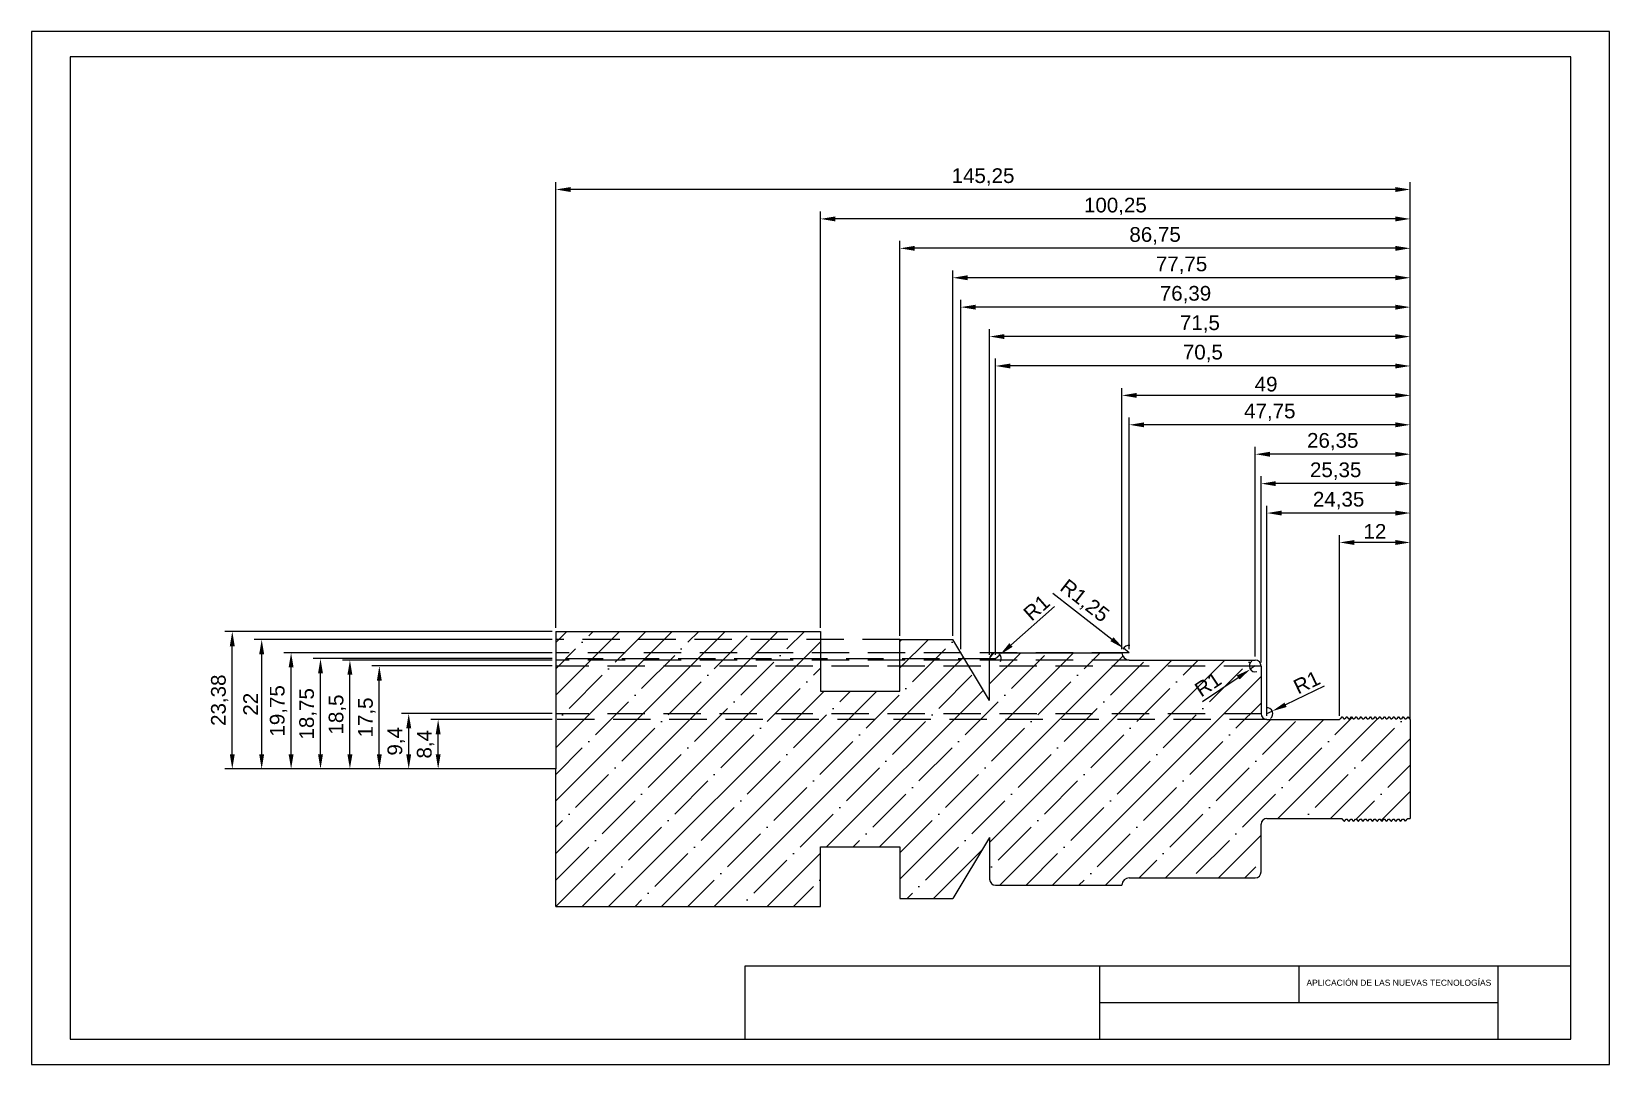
# Model space of a CAD drawing. Header units: millimetres. Extents: x -297 to 179, y -27 to 149.
# Drawn here: x -89.1 to 179.1, y -26.9 to 148.7 of the extents above; entities that cross this region are included whole.
import ezdxf

# ---------------------------------------------------------------- set-up
doc = ezdxf.new("R2010")
doc.units = ezdxf.units.MM
doc.linetypes.add('HIDDEN', pattern=[9.525, 6.35, -3.175])
doc.layers.add('Absolute', color=7, linetype='Continuous', plot=False)
doc.layers.add('Radius', color=7, linetype='Continuous', plot=False)
doc.styles.get("Standard").update_dxf_attribs({"font": 'arial.ttf'})
doc.dimstyles.new('ISO-25', dxfattribs={"dimtxt": 2.5, "dimasz": 2.5, "dimexe": 1.25, "dimexo": 0.625, "dimtad": 1, "dimtxsty": 'Standard', "dimcen": 2.5, "dimadec": 0, "dimazin": 0, "dimtfac": 1, "dimtmove": 0, "dimatfit": 3, "dimfxl": 1, "dimarcsym": 0})

# ---------------------------------------------------------------- blocks, each defined once
blk = doc.blocks.new('*D1')
at = {"layer": 'Defpoints', "color": 0, "transparency": 16777216}
for p in [(74.75, 42.13), (75.5, 42.79)]:
    blk.add_point(p, dxfattribs=at)
at = {"layer": 'Radius', "color": 0, "lineweight": -2, "transparency": 16777216}
for p, q in [((84.77, 50.97), (77.37, 44.44)), ((74.75, 42.13), (75.5, 42.79))]:
    blk.add_line(p, q, dxfattribs=at)
blk.add_arc((74.75, 42.13), 1, 329.8143, 54.1901, dxfattribs=at)
at = {"layer": 'Radius', "color": 0, "transparency": 16777216}
blk.add_solid([(77.1, 44.75), (77.65, 44.13), (75.5, 42.79)], dxfattribs=at)
at = {"layer": 'Radius', "color": 0, "transparency": 16777216, "insert": (81.73, 50.79), "char_height": 2.5, "attachment_point": 5, "rotation": 41.434}
blk.add_mtext('R1', dxfattribs=at)
blk = doc.blocks.new('*D2')
at = {"layer": 'Defpoints', "color": 0, "transparency": 16777216}
for p in [(96.51, 43.89), (97.5, 43.13)]:
    blk.add_point(p, dxfattribs=at)
at = {"layer": 'Radius', "color": 0, "lineweight": -2, "transparency": 16777216}
for p, q in [((84.5, 53.28), (94.54, 45.43)), ((97.5, 43.13), (96.51, 43.89))]:
    blk.add_line(p, q, dxfattribs=at)
blk.add_arc((97.5, 43.13), 1.25, 84.7209, 151.3521, dxfattribs=at)
at = {"layer": 'Radius', "color": 0, "transparency": 16777216}
blk.add_solid([(94.8, 45.76), (94.29, 45.1), (96.51, 43.89)], dxfattribs=at)
at = {"layer": 'Radius', "color": 0, "transparency": 16777216, "insert": (89.81, 51.83), "char_height": 2.5, "attachment_point": 5, "rotation": 322.0167}
blk.add_mtext('R1,25', dxfattribs=at)
blk = doc.blocks.new('*D7')
at = {"layer": 'Defpoints', "color": 0, "transparency": 16777216}
for p in [(-35, 41.88), (0, 41.88), (0, 23.38)]:
    blk.add_point(p, dxfattribs=at)
at = {"layer": 'Radius', "color": 0, "lineweight": -2, "transparency": 16777216}
for p, q in [((-0.63, 41.88), (-36.25, 41.88)), ((-35, 25.88), (-35, 39.38)), ((-0.63, 23.38), (-36.25, 23.38))]:
    blk.add_line(p, q, dxfattribs=at)
at = {"layer": 'Radius', "color": 0, "transparency": 16777216}
for points in [[(-35.42, 39.38), (-34.58, 39.38), (-35, 41.88)], [(-35.42, 25.88), (-34.58, 25.88), (-35, 23.38)]]:
    blk.add_solid(points, dxfattribs=at)
at = {"layer": 'Radius', "color": 0, "transparency": 16777216, "insert": (-37.13, 32.63), "char_height": 2.5, "attachment_point": 5, "rotation": 90}
blk.add_mtext('18,5', dxfattribs=at)
blk = doc.blocks.new('*D8')
at = {"layer": 'Defpoints', "color": 0, "transparency": 16777216}
for p in [(-40, 42.13), (0, 42.13), (0, 23.38)]:
    blk.add_point(p, dxfattribs=at)
at = {"layer": 'Radius', "color": 0, "lineweight": -2, "transparency": 16777216}
for p, q in [((-0.63, 42.13), (-41.25, 42.13)), ((-40, 25.88), (-40, 39.63)), ((-0.63, 23.38), (-41.25, 23.38))]:
    blk.add_line(p, q, dxfattribs=at)
at = {"layer": 'Radius', "color": 0, "transparency": 16777216}
for points in [[(-40.42, 39.63), (-39.58, 39.63), (-40, 42.13)], [(-40.42, 25.88), (-39.58, 25.88), (-40, 23.38)]]:
    blk.add_solid(points, dxfattribs=at)
at = {"layer": 'Radius', "color": 0, "transparency": 16777216, "insert": (-42.13, 32.75), "char_height": 2.5, "attachment_point": 5, "rotation": 90}
blk.add_mtext('18,75', dxfattribs=at)
blk = doc.blocks.new('*D9')
at = {"layer": 'Defpoints', "color": 0, "transparency": 16777216}
for p in [(-45, 43.13), (0, 43.13), (0, 23.38)]:
    blk.add_point(p, dxfattribs=at)
at = {"layer": 'Radius', "color": 0, "lineweight": -2, "transparency": 16777216}
for p, q in [((-0.63, 43.13), (-46.25, 43.13)), ((-45, 25.88), (-45, 40.63)), ((-0.63, 23.38), (-46.25, 23.38))]:
    blk.add_line(p, q, dxfattribs=at)
at = {"layer": 'Radius', "color": 0, "transparency": 16777216}
for points in [[(-45.42, 40.63), (-44.58, 40.63), (-45, 43.13)], [(-45.42, 25.88), (-44.58, 25.88), (-45, 23.38)]]:
    blk.add_solid(points, dxfattribs=at)
at = {"layer": 'Radius', "color": 0, "transparency": 16777216, "insert": (-47.13, 33.25), "char_height": 2.5, "attachment_point": 5, "rotation": 90}
blk.add_mtext('19,75', dxfattribs=at)
blk = doc.blocks.new('*D10')
at = {"layer": 'Defpoints', "color": 0, "transparency": 16777216}
for p in [(-50, 45.38), (0, 45.38), (0, 23.38)]:
    blk.add_point(p, dxfattribs=at)
at = {"layer": 'Radius', "color": 0, "lineweight": -2, "transparency": 16777216}
for p, q in [((-0.63, 45.38), (-51.25, 45.38)), ((-50, 25.88), (-50, 42.88)), ((-0.63, 23.38), (-51.25, 23.38))]:
    blk.add_line(p, q, dxfattribs=at)
at = {"layer": 'Radius', "color": 0, "transparency": 16777216}
for points in [[(-50.42, 42.88), (-49.58, 42.88), (-50, 45.38)], [(-50.42, 25.88), (-49.58, 25.88), (-50, 23.38)]]:
    blk.add_solid(points, dxfattribs=at)
at = {"layer": 'Radius', "color": 0, "transparency": 16777216, "insert": (-51.88, 34.38), "char_height": 2.5, "attachment_point": 5, "rotation": 90}
blk.add_mtext('22', dxfattribs=at)
blk = doc.blocks.new('*D11')
at = {"layer": 'Defpoints', "color": 0, "transparency": 16777216}
for p in [(-55, 46.75), (0, 46.75), (0, 23.38)]:
    blk.add_point(p, dxfattribs=at)
at = {"layer": 'Radius', "color": 0, "lineweight": -2, "transparency": 16777216}
for p, q in [((-0.63, 46.75), (-56.25, 46.75)), ((-55, 25.88), (-55, 44.25)), ((-0.63, 23.38), (-56.25, 23.38))]:
    blk.add_line(p, q, dxfattribs=at)
at = {"layer": 'Radius', "color": 0, "transparency": 16777216}
for points in [[(-55.42, 44.25), (-54.58, 44.25), (-55, 46.75)], [(-55.42, 25.88), (-54.58, 25.88), (-55, 23.38)]]:
    blk.add_solid(points, dxfattribs=at)
at = {"layer": 'Radius', "color": 0, "transparency": 16777216, "insert": (-57.13, 35.06), "char_height": 2.5, "attachment_point": 5, "rotation": 90}
blk.add_mtext('23,38', dxfattribs=at)
blk = doc.blocks.new('*D42')
at = {"layer": 'Absolute', "color": 0, "lineweight": -2, "transparency": 16777216}
for p, q in [((97.5, 43.75), (97.5, 83.13)), ((142.75, 81.88), (100, 81.88)), ((145.25, 32.4), (145.25, 83.13))]:
    blk.add_line(p, q, dxfattribs=at)
at = {"layer": 'Absolute', "color": 0, "transparency": 16777216}
for points in [[(100, 82.29), (100, 81.46), (97.5, 81.88)], [(142.75, 82.29), (142.75, 81.46), (145.25, 81.88)]]:
    blk.add_solid(points, dxfattribs=at)
at = {"layer": 'Defpoints', "color": 0, "transparency": 16777216}
for p in [(97.5, 81.88), (97.5, 43.13), (145.25, 31.78)]:
    blk.add_point(p, dxfattribs=at)
at = {"layer": 'Absolute', "color": 0, "transparency": 16777216, "insert": (121.38, 84), "char_height": 2.5, "attachment_point": 5}
blk.add_mtext('47,75', dxfattribs=at)
blk = doc.blocks.new('*D43')
at = {"layer": 'Absolute', "color": 0, "lineweight": -2, "transparency": 16777216}
for p, q in [((96.25, 43.75), (96.25, 88.13)), ((142.75, 86.88), (98.75, 86.88)), ((145.25, 32.4), (145.25, 88.13))]:
    blk.add_line(p, q, dxfattribs=at)
at = {"layer": 'Absolute', "color": 0, "transparency": 16777216}
for points in [[(98.75, 87.29), (98.75, 86.46), (96.25, 86.88)], [(142.75, 87.29), (142.75, 86.46), (145.25, 86.88)]]:
    blk.add_solid(points, dxfattribs=at)
at = {"layer": 'Defpoints', "color": 0, "transparency": 16777216}
for p in [(96.25, 86.88), (96.25, 43.13), (145.25, 31.78)]:
    blk.add_point(p, dxfattribs=at)
at = {"layer": 'Absolute', "color": 0, "transparency": 16777216, "insert": (120.75, 88.78), "char_height": 2.5, "attachment_point": 5}
blk.add_mtext('49', dxfattribs=at)
blk = doc.blocks.new('*D44')
at = {"layer": 'Absolute', "color": 0, "lineweight": -2, "transparency": 16777216}
for p, q in [((74.75, 42.75), (74.75, 93.13)), ((142.75, 91.88), (77.25, 91.88)), ((145.25, 32.4), (145.25, 93.13))]:
    blk.add_line(p, q, dxfattribs=at)
at = {"layer": 'Absolute', "color": 0, "transparency": 16777216}
for points in [[(77.25, 92.29), (77.25, 91.46), (74.75, 91.88)], [(142.75, 92.29), (142.75, 91.46), (145.25, 91.88)]]:
    blk.add_solid(points, dxfattribs=at)
at = {"layer": 'Defpoints', "color": 0, "transparency": 16777216}
for p in [(74.75, 91.88), (74.75, 42.13), (145.25, 31.78)]:
    blk.add_point(p, dxfattribs=at)
at = {"layer": 'Absolute', "color": 0, "transparency": 16777216, "insert": (110, 94), "char_height": 2.5, "attachment_point": 5}
blk.add_mtext('70,5', dxfattribs=at)
blk = doc.blocks.new('*D45')
at = {"layer": 'Absolute', "color": 0, "lineweight": -2, "transparency": 16777216}
for p, q in [((73.75, 42.75), (73.75, 98.13)), ((142.75, 96.88), (76.25, 96.88)), ((145.25, 32.4), (145.25, 98.13))]:
    blk.add_line(p, q, dxfattribs=at)
at = {"layer": 'Absolute', "color": 0, "transparency": 16777216}
for points in [[(76.25, 97.29), (76.25, 96.46), (73.75, 96.88)], [(142.75, 97.29), (142.75, 96.46), (145.25, 96.88)]]:
    blk.add_solid(points, dxfattribs=at)
at = {"layer": 'Defpoints', "color": 0, "transparency": 16777216}
for p in [(73.75, 96.88), (73.75, 42.13), (145.25, 31.78)]:
    blk.add_point(p, dxfattribs=at)
at = {"layer": 'Absolute', "color": 0, "transparency": 16777216, "insert": (109.5, 99), "char_height": 2.5, "attachment_point": 5}
blk.add_mtext('71,5', dxfattribs=at)
blk = doc.blocks.new('*D46')
at = {"layer": 'Absolute', "color": 0, "lineweight": -2, "transparency": 16777216}
for p, q in [((67.5, 46), (67.5, 108.13)), ((145.25, 32.4), (145.25, 108.13)), ((142.75, 106.88), (70, 106.88))]:
    blk.add_line(p, q, dxfattribs=at)
at = {"layer": 'Absolute', "color": 0, "transparency": 16777216}
for points in [[(70, 107.29), (70, 106.46), (67.5, 106.88)], [(142.75, 107.29), (142.75, 106.46), (145.25, 106.88)]]:
    blk.add_solid(points, dxfattribs=at)
at = {"layer": 'Defpoints', "color": 0, "transparency": 16777216}
for p in [(67.5, 106.88), (67.5, 45.38), (145.25, 31.78)]:
    blk.add_point(p, dxfattribs=at)
at = {"layer": 'Absolute', "color": 0, "transparency": 16777216, "insert": (106.38, 109), "char_height": 2.5, "attachment_point": 5}
blk.add_mtext('77,75', dxfattribs=at)
blk = doc.blocks.new('*D47')
at = {"layer": 'Absolute', "color": 0, "lineweight": -2, "transparency": 16777216}
for p, q in [((58.5, 46), (58.5, 113.13)), ((145.25, 32.4), (145.25, 113.13)), ((142.75, 111.88), (61, 111.88))]:
    blk.add_line(p, q, dxfattribs=at)
at = {"layer": 'Absolute', "color": 0, "transparency": 16777216}
for points in [[(61, 112.29), (61, 111.46), (58.5, 111.88)], [(142.75, 112.29), (142.75, 111.46), (145.25, 111.88)]]:
    blk.add_solid(points, dxfattribs=at)
at = {"layer": 'Defpoints', "color": 0, "transparency": 16777216}
for p in [(58.5, 111.88), (58.5, 45.38), (145.25, 31.78)]:
    blk.add_point(p, dxfattribs=at)
at = {"layer": 'Absolute', "color": 0, "transparency": 16777216, "insert": (101.88, 114), "char_height": 2.5, "attachment_point": 5}
blk.add_mtext('86,75', dxfattribs=at)
blk = doc.blocks.new('*D48')
at = {"layer": 'Absolute', "color": 0, "lineweight": -2, "transparency": 16777216}
for p, q in [((45, 47.38), (45, 118.13)), ((145.25, 32.4), (145.25, 118.13)), ((142.75, 116.88), (47.5, 116.88))]:
    blk.add_line(p, q, dxfattribs=at)
at = {"layer": 'Absolute', "color": 0, "transparency": 16777216}
for points in [[(47.5, 117.29), (47.5, 116.46), (45, 116.88)], [(142.75, 117.29), (142.75, 116.46), (145.25, 116.88)]]:
    blk.add_solid(points, dxfattribs=at)
at = {"layer": 'Defpoints', "color": 0, "transparency": 16777216}
for p in [(45, 116.88), (45, 46.75), (145.25, 31.78)]:
    blk.add_point(p, dxfattribs=at)
at = {"layer": 'Absolute', "color": 0, "transparency": 16777216, "insert": (95.13, 119), "char_height": 2.5, "attachment_point": 5}
blk.add_mtext('100,25', dxfattribs=at)
blk = doc.blocks.new('*D49')
at = {"layer": 'Absolute', "color": 0, "lineweight": -2, "transparency": 16777216}
for p, q in [((0, 47.38), (0, 123.13)), ((142.75, 121.88), (2.5, 121.88)), ((145.25, 32.4), (145.25, 123.13))]:
    blk.add_line(p, q, dxfattribs=at)
at = {"layer": 'Absolute', "color": 0, "transparency": 16777216}
for points in [[(2.5, 122.29), (2.5, 121.46), (0, 121.88)], [(142.75, 122.29), (142.75, 121.46), (145.25, 121.88)]]:
    blk.add_solid(points, dxfattribs=at)
at = {"layer": 'Defpoints', "color": 0, "transparency": 16777216}
for p in [(0, 121.88), (0, 46.75), (145.25, 31.78)]:
    blk.add_point(p, dxfattribs=at)
at = {"layer": 'Absolute', "color": 0, "transparency": 16777216, "insert": (72.63, 124), "char_height": 2.5, "attachment_point": 5}
blk.add_mtext('145,25', dxfattribs=at)
blk = doc.blocks.new('*D50')
at = {"layer": 'Absolute', "color": 0, "lineweight": -2, "transparency": 16777216}
for p, q in [((68.86, 43.75), (68.86, 103.13)), ((145.25, 32.4), (145.25, 103.13)), ((142.75, 101.88), (71.36, 101.88))]:
    blk.add_line(p, q, dxfattribs=at)
at = {"layer": 'Absolute', "color": 0, "transparency": 16777216}
for points in [[(71.36, 102.29), (71.36, 101.46), (68.86, 101.88)], [(142.75, 102.29), (142.75, 101.46), (145.25, 101.88)]]:
    blk.add_solid(points, dxfattribs=at)
at = {"layer": 'Defpoints', "color": 0, "transparency": 16777216}
for p in [(68.86, 101.88), (68.86, 43.13), (145.25, 31.78)]:
    blk.add_point(p, dxfattribs=at)
at = {"layer": 'Absolute', "color": 0, "transparency": 16777216, "insert": (107.05, 104), "char_height": 2.5, "attachment_point": 5}
blk.add_mtext('76,39', dxfattribs=at)
blk = doc.blocks.new('*D51')
at = {"layer": 'Absolute', "color": 0, "lineweight": -2, "transparency": 16777216}
for p, q in [((133.25, 32.4), (133.25, 63.13)), ((142.75, 61.88), (135.75, 61.88)), ((145.25, 32.4), (145.25, 63.13))]:
    blk.add_line(p, q, dxfattribs=at)
at = {"layer": 'Absolute', "color": 0, "transparency": 16777216}
for points in [[(135.75, 62.29), (135.75, 61.46), (133.25, 61.88)], [(142.75, 62.29), (142.75, 61.46), (145.25, 61.88)]]:
    blk.add_solid(points, dxfattribs=at)
at = {"layer": 'Defpoints', "color": 0, "transparency": 16777216}
for p in [(133.25, 61.88), (133.25, 31.78), (145.25, 31.78)]:
    blk.add_point(p, dxfattribs=at)
at = {"layer": 'Absolute', "color": 0, "transparency": 16777216, "insert": (139.25, 63.76), "char_height": 2.5, "attachment_point": 5}
blk.add_mtext('12', dxfattribs=at)
blk = doc.blocks.new('*D52')
at = {"layer": 'Absolute', "color": 0, "lineweight": -2, "transparency": 16777216}
for p, q in [((120.9, 32.4), (120.9, 68.13)), ((145.25, 32.4), (145.25, 68.13)), ((142.75, 66.88), (123.4, 66.88))]:
    blk.add_line(p, q, dxfattribs=at)
at = {"layer": 'Absolute', "color": 0, "transparency": 16777216}
for points in [[(123.4, 67.29), (123.4, 66.46), (120.9, 66.88)], [(142.75, 67.29), (142.75, 66.46), (145.25, 66.88)]]:
    blk.add_solid(points, dxfattribs=at)
at = {"layer": 'Defpoints', "color": 0, "transparency": 16777216}
for p in [(120.9, 66.88), (120.9, 31.78), (145.25, 31.78)]:
    blk.add_point(p, dxfattribs=at)
at = {"layer": 'Absolute', "color": 0, "transparency": 16777216, "insert": (133.08, 69), "char_height": 2.5, "attachment_point": 5}
blk.add_mtext('24,35', dxfattribs=at)
blk = doc.blocks.new('*D53')
at = {"layer": 'Absolute', "color": 0, "lineweight": -2, "transparency": 16777216}
for p, q in [((119.9, 41.5), (119.9, 73.13)), ((145.25, 32.4), (145.25, 73.13)), ((142.75, 71.88), (122.4, 71.88))]:
    blk.add_line(p, q, dxfattribs=at)
at = {"layer": 'Absolute', "color": 0, "transparency": 16777216}
for points in [[(122.4, 72.29), (122.4, 71.46), (119.9, 71.88)], [(142.75, 72.29), (142.75, 71.46), (145.25, 71.88)]]:
    blk.add_solid(points, dxfattribs=at)
at = {"layer": 'Defpoints', "color": 0, "transparency": 16777216}
for p in [(119.9, 71.88), (119.9, 40.88), (145.25, 31.78)]:
    blk.add_point(p, dxfattribs=at)
at = {"layer": 'Absolute', "color": 0, "transparency": 16777216, "insert": (132.58, 74), "char_height": 2.5, "attachment_point": 5}
blk.add_mtext('25,35', dxfattribs=at)
blk = doc.blocks.new('*D54')
at = {"layer": 'Absolute', "color": 0, "lineweight": -2, "transparency": 16777216}
for p, q in [((118.9, 42.5), (118.9, 78.13)), ((145.25, 32.4), (145.25, 78.13)), ((142.75, 76.88), (121.4, 76.88))]:
    blk.add_line(p, q, dxfattribs=at)
at = {"layer": 'Absolute', "color": 0, "transparency": 16777216}
for points in [[(121.4, 77.29), (121.4, 76.46), (118.9, 76.88)], [(142.75, 77.29), (142.75, 76.46), (145.25, 76.88)]]:
    blk.add_solid(points, dxfattribs=at)
at = {"layer": 'Defpoints', "color": 0, "transparency": 16777216}
for p in [(118.9, 76.88), (118.9, 41.88), (145.25, 31.78)]:
    blk.add_point(p, dxfattribs=at)
at = {"layer": 'Absolute', "color": 0, "transparency": 16777216, "insert": (132.08, 79), "char_height": 2.5, "attachment_point": 5}
blk.add_mtext('26,35', dxfattribs=at)
blk = doc.blocks.new('*D55')
at = {"layer": 'Defpoints', "color": 0, "transparency": 16777216}
for p in [(118.07, 40.32), (118.9, 40.88)]:
    blk.add_point(p, dxfattribs=at)
at = {"layer": 'Radius', "color": 0, "lineweight": -2, "transparency": 16777216}
for p, q in [((118.9, 40.88), (118.07, 40.32)), ((109.93, 34.87), (115.99, 38.93))]:
    blk.add_line(p, q, dxfattribs=at)
blk.add_arc((118.9, 40.88), 1, 125.8099, 285.4099, dxfattribs=at)
at = {"layer": 'Radius', "color": 0, "transparency": 16777216}
blk.add_solid([(115.76, 39.27), (116.22, 38.58), (118.07, 40.32)], dxfattribs=at)
at = {"layer": 'Radius', "color": 0, "transparency": 16777216, "insert": (110.87, 37.77), "char_height": 2.5, "attachment_point": 5, "rotation": 33.7901}
blk.add_mtext('R1', dxfattribs=at)
blk = doc.blocks.new('*D56')
at = {"layer": 'Defpoints', "color": 0, "transparency": 16777216}
for p in [(120.9, 32.78), (121.8, 33.21)]:
    blk.add_point(p, dxfattribs=at)
at = {"layer": 'Radius', "color": 0, "lineweight": -2, "transparency": 16777216}
for p, q in [((130.64, 37.45), (124.06, 34.29)), ((120.9, 32.78), (121.8, 33.21))]:
    blk.add_line(p, q, dxfattribs=at)
blk.add_arc((120.9, 32.78), 1, 305.8099, 97.2532, dxfattribs=at)
at = {"layer": 'Radius', "color": 0, "transparency": 16777216}
blk.add_solid([(123.88, 34.66), (124.24, 33.91), (121.8, 33.21)], dxfattribs=at)
at = {"layer": 'Radius', "color": 0, "transparency": 16777216, "insert": (127.66, 38.1), "char_height": 2.5, "attachment_point": 5, "rotation": 25.6335}
blk.add_mtext('R1', dxfattribs=at)
blk = doc.blocks.new('*D57')
at = {"layer": 'Defpoints', "color": 0, "transparency": 16777216}
for p in [(-20, 31.78), (0, 31.78), (0, 23.38)]:
    blk.add_point(p, dxfattribs=at)
at = {"layer": 'Radius', "color": 0, "lineweight": -2, "transparency": 16777216}
for p, q in [((-0.63, 31.78), (-21.25, 31.78)), ((-20, 25.88), (-20, 29.28)), ((-0.63, 23.38), (-21.25, 23.38))]:
    blk.add_line(p, q, dxfattribs=at)
at = {"layer": 'Radius', "color": 0, "transparency": 16777216}
for points in [[(-20.42, 29.28), (-19.58, 29.28), (-20, 31.78)], [(-20.42, 25.88), (-19.58, 25.88), (-20, 23.38)]]:
    blk.add_solid(points, dxfattribs=at)
at = {"layer": 'Radius', "color": 0, "transparency": 16777216, "insert": (-22.13, 27.58), "char_height": 2.5, "attachment_point": 5, "rotation": 90}
blk.add_mtext('8,4', dxfattribs=at)
blk = doc.blocks.new('*D58')
at = {"layer": 'Defpoints', "color": 0, "transparency": 16777216}
for p in [(-25, 32.78), (0, 32.78), (0, 23.38)]:
    blk.add_point(p, dxfattribs=at)
at = {"layer": 'Radius', "color": 0, "lineweight": -2, "transparency": 16777216}
for p, q in [((-0.63, 32.78), (-26.25, 32.78)), ((-25, 25.88), (-25, 30.28)), ((-0.63, 23.38), (-26.25, 23.38))]:
    blk.add_line(p, q, dxfattribs=at)
at = {"layer": 'Radius', "color": 0, "transparency": 16777216}
for points in [[(-25.42, 30.28), (-24.58, 30.28), (-25, 32.78)], [(-25.42, 25.88), (-24.58, 25.88), (-25, 23.38)]]:
    blk.add_solid(points, dxfattribs=at)
at = {"layer": 'Radius', "color": 0, "transparency": 16777216, "insert": (-27.13, 28.08), "char_height": 2.5, "attachment_point": 5, "rotation": 90}
blk.add_mtext('9,4', dxfattribs=at)
blk = doc.blocks.new('*D59')
at = {"layer": 'Defpoints', "color": 0, "transparency": 16777216}
for p in [(-30, 40.88), (0, 40.88), (0, 23.38)]:
    blk.add_point(p, dxfattribs=at)
at = {"layer": 'Radius', "color": 0, "lineweight": -2, "transparency": 16777216}
for p, q in [((-0.63, 40.88), (-31.25, 40.88)), ((-30, 25.88), (-30, 38.38)), ((-0.63, 23.38), (-31.25, 23.38))]:
    blk.add_line(p, q, dxfattribs=at)
at = {"layer": 'Radius', "color": 0, "transparency": 16777216}
for points in [[(-30.42, 38.38), (-29.58, 38.38), (-30, 40.88)], [(-30.42, 25.88), (-29.58, 25.88), (-30, 23.38)]]:
    blk.add_solid(points, dxfattribs=at)
at = {"layer": 'Radius', "color": 0, "transparency": 16777216, "insert": (-32.13, 32.13), "char_height": 2.5, "attachment_point": 5, "rotation": 90}
blk.add_mtext('17,5', dxfattribs=at)

msp = doc.modelspace()

# ---------------------------------------------------------------- hatches: boundary and pattern name
at = {"true_color": 0x939598}
h = msp.add_hatch(dxfattribs=at)
h.set_pattern_fill('ANSI35', color=252)
h.paths.add_polyline_path([(145.25, 31.775), (145.15, 31.9), (144.875, 32.244), (144.825, 32.244), (144.55, 31.9), (144.35, 31.9), (144.075, 32.244), (144.025, 32.244), (143.75, 31.9), (143.55, 31.9), (143.275, 32.244), (143.225, 32.244), (142.95, 31.9), (142.75, 31.9), (142.475, 32.244), (142.425, 32.244), (142.15, 31.9), (141.95, 31.9), (141.675, 32.244), (141.625, 32.244), (141.35, 31.9), (141.15, 31.9), (140.875, 32.244), (140.825, 32.244), (140.55, 31.9), (140.35, 31.9), (140.075, 32.244), (140.025, 32.244), (139.75, 31.9), (139.55, 31.9), (139.275, 32.244), (139.225, 32.244), (138.95, 31.9), (138.75, 31.9), (138.475, 32.244), (138.425, 32.244), (138.15, 31.9), (137.95, 31.9), (137.675, 32.244), (137.625, 32.244), (137.35, 31.9), (137.15, 31.9), (136.875, 32.244), (136.825, 32.244), (136.55, 31.9), (136.35, 31.9), (136.075, 32.244), (136.025, 32.244), (135.75, 31.9), (135.55, 31.9), (135.275, 32.244), (135.225, 32.244), (134.95, 31.9), (134.75, 31.9), (134.475, 32.244), (134.425, 32.244), (134.15, 31.9), (133.95, 31.9), (133.675, 32.244), (133.625, 32.244), (133.35, 31.9), (133.25, 31.775), (120.9, 31.775, -0.4142136), (119.9, 32.775), (119.9, 40.875, 0.4142136), (118.9, 41.875), (97.5, 41.875, -0.4142136), (96.25, 43.125), (74.75, 43.125, 0.4142136), (73.75, 42.125), (73.75, 35), (67.5, 45.375), (58.5, 45.375), (58.5, 36.625), (45, 36.625), (45, 46.75), (0, 46.75), (0, 23.375), (0, 0), (45, 0), (45, 10.125), (58.5, 10.125), (58.5, 1.375), (67.5, 1.375), (73.75, 11.75), (73.75, 4.625, 0.4142136), (74.75, 3.625), (96.25, 3.625, -0.4142136), (97.5, 4.875), (118.9, 4.875, 0.4142136), (119.9, 5.875), (119.9, 13.975, -0.4142136), (120.9, 14.975), (133.25, 14.975), (133.65, 14.975), (133.75, 14.85), (134.025, 14.506), (134.075, 14.506), (134.35, 14.85), (134.55, 14.85), (134.825, 14.506), (134.875, 14.506), (135.15, 14.85), (135.35, 14.85), (135.625, 14.506), (135.675, 14.506), (135.95, 14.85), (136.15, 14.85), (136.425, 14.506), (136.475, 14.506), (136.75, 14.85), (136.95, 14.85), (137.225, 14.506), (137.275, 14.506), (137.55, 14.85), (137.75, 14.85), (138.025, 14.506), (138.075, 14.506), (138.35, 14.85), (138.55, 14.85), (138.825, 14.506), (138.875, 14.506), (139.15, 14.85), (139.35, 14.85), (139.625, 14.506), (139.675, 14.506), (139.95, 14.85), (140.15, 14.85), (140.425, 14.506), (140.475, 14.506), (140.75, 14.85), (140.95, 14.85), (141.225, 14.506), (141.275, 14.506), (141.55, 14.85), (141.75, 14.85), (142.025, 14.506), (142.075, 14.506), (142.35, 14.85), (142.55, 14.85), (142.825, 14.506), (142.875, 14.506), (143.15, 14.85), (143.35, 14.85), (143.625, 14.506), (143.675, 14.506), (143.95, 14.85), (144.15, 14.85), (144.425, 14.506), (144.475, 14.506), (144.75, 14.85), (144.85, 14.975), (145.25, 14.975)])

# ---------------------------------------------------------------- linework, layer by layer
at = {"color": 9, "true_color": 0xc7c8ca}
for p, q in [((0, 46.75), (45, 46.75)), ((0, 46.75), (0, 23.375)), ((45, 46.75), (45, 36.625)), ((58.5, 36.625), (58.5, 45.375)), ((58.5, 45.375), (67.5, 45.375)), ((73.75, 35), (67.5, 45.375)), ((74.75, 43.125), (96.25, 43.125)), ((73.75, 35), (73.75, 42.125)), ((97.5, 41.875), (118.9, 41.875)), ((119.9, 40.875), (119.9, 32.775)), ((45, 36.625), (58.5, 36.625)), ((133.625, 32.244), (133.35, 31.9)), ((133.625, 32.244), (133.675, 32.244)), ((133.675, 32.244), (133.95, 31.9)), ((134.425, 32.244), (134.15, 31.9)), ((134.425, 32.244), (134.475, 32.244)), ((134.475, 32.244), (134.75, 31.9)), ((135.225, 32.244), (134.95, 31.9)), ((135.225, 32.244), (135.275, 32.244)), ((135.275, 32.244), (135.55, 31.9)), ((136.025, 32.244), (135.75, 31.9)), ((136.025, 32.244), (136.075, 32.244)), ((136.075, 32.244), (136.35, 31.9)), ((136.825, 32.244), (136.55, 31.9)), ((136.825, 32.244), (136.875, 32.244)), ((136.875, 32.244), (137.15, 31.9)), ((137.625, 32.244), (137.35, 31.9)), ((137.625, 32.244), (137.675, 32.244)), ((137.675, 32.244), (137.95, 31.9)), ((138.425, 32.244), (138.15, 31.9)), ((138.425, 32.244), (138.475, 32.244)), ((138.475, 32.244), (138.75, 31.9)), ((139.225, 32.244), (138.95, 31.9)), ((139.225, 32.244), (139.275, 32.244)), ((139.275, 32.244), (139.55, 31.9)), ((140.025, 32.244), (139.75, 31.9)), ((140.025, 32.244), (140.075, 32.244)), ((140.075, 32.244), (140.35, 31.9)), ((140.825, 32.244), (140.55, 31.9)), ((140.825, 32.244), (140.875, 32.244)), ((140.875, 32.244), (141.15, 31.9)), ((141.625, 32.244), (141.35, 31.9)), ((141.625, 32.244), (141.675, 32.244)), ((141.675, 32.244), (141.95, 31.9)), ((142.425, 32.244), (142.15, 31.9)), ((142.425, 32.244), (142.475, 32.244)), ((142.475, 32.244), (142.75, 31.9)), ((143.225, 32.244), (142.95, 31.9)), ((143.225, 32.244), (143.275, 32.244)), ((143.275, 32.244), (143.55, 31.9)), ((144.025, 32.244), (143.75, 31.9)), ((144.025, 32.244), (144.075, 32.244)), ((144.075, 32.244), (144.35, 31.9)), ((144.825, 32.244), (144.55, 31.9)), ((144.825, 32.244), (144.875, 32.244)), ((144.875, 32.244), (145.15, 31.9)), ((120.9, 31.775), (133.25, 31.775)), ((133.35, 31.9), (133.25, 31.775)), ((133.95, 31.9), (134.15, 31.9)), ((134.75, 31.9), (134.95, 31.9)), ((135.55, 31.9), (135.75, 31.9)), ((136.35, 31.9), (136.55, 31.9)), ((137.15, 31.9), (137.35, 31.9)), ((137.95, 31.9), (138.15, 31.9)), ((138.75, 31.9), (138.95, 31.9)), ((139.55, 31.9), (139.75, 31.9)), ((140.35, 31.9), (140.55, 31.9)), ((141.15, 31.9), (141.35, 31.9)), ((141.95, 31.9), (142.15, 31.9)), ((142.75, 31.9), (142.95, 31.9)), ((143.55, 31.9), (143.75, 31.9)), ((144.35, 31.9), (144.55, 31.9)), ((145.25, 31.775), (145.15, 31.9)), ((145.25, 31.775), (145.25, 14.975)), ((0, 0), (0, 23.375)), ((119.9, 5.875), (119.9, 13.975)), ((120.9, 14.975), (133.25, 14.975)), ((133.25, 14.975), (133.65, 14.975)), ((133.75, 14.85), (133.65, 14.975)), ((134.025, 14.506), (133.75, 14.85)), ((134.025, 14.506), (134.075, 14.506)), ((134.075, 14.506), (134.35, 14.85)), ((134.35, 14.85), (134.55, 14.85)), ((134.825, 14.506), (134.55, 14.85)), ((134.825, 14.506), (134.875, 14.506)), ((134.875, 14.506), (135.15, 14.85)), ((135.15, 14.85), (135.35, 14.85)), ((135.625, 14.506), (135.35, 14.85)), ((135.625, 14.506), (135.675, 14.506)), ((135.675, 14.506), (135.95, 14.85)), ((135.95, 14.85), (136.15, 14.85)), ((136.425, 14.506), (136.15, 14.85)), ((136.425, 14.506), (136.475, 14.506)), ((136.475, 14.506), (136.75, 14.85)), ((136.75, 14.85), (136.95, 14.85)), ((137.225, 14.506), (136.95, 14.85)), ((137.225, 14.506), (137.275, 14.506)), ((137.275, 14.506), (137.55, 14.85)), ((137.55, 14.85), (137.75, 14.85)), ((138.025, 14.506), (137.75, 14.85)), ((138.025, 14.506), (138.075, 14.506)), ((138.075, 14.506), (138.35, 14.85)), ((138.35, 14.85), (138.55, 14.85)), ((138.825, 14.506), (138.55, 14.85)), ((138.825, 14.506), (138.875, 14.506)), ((138.875, 14.506), (139.15, 14.85)), ((139.15, 14.85), (139.35, 14.85)), ((139.625, 14.506), (139.35, 14.85)), ((139.625, 14.506), (139.675, 14.506)), ((139.675, 14.506), (139.95, 14.85)), ((139.95, 14.85), (140.15, 14.85)), ((140.425, 14.506), (140.15, 14.85)), ((140.425, 14.506), (140.475, 14.506)), ((140.475, 14.506), (140.75, 14.85)), ((140.75, 14.85), (140.95, 14.85)), ((141.225, 14.506), (140.95, 14.85)), ((141.225, 14.506), (141.275, 14.506)), ((141.275, 14.506), (141.55, 14.85)), ((141.55, 14.85), (141.75, 14.85)), ((142.025, 14.506), (141.75, 14.85)), ((142.025, 14.506), (142.075, 14.506)), ((142.075, 14.506), (142.35, 14.85)), ((142.35, 14.85), (142.55, 14.85)), ((142.825, 14.506), (142.55, 14.85)), ((142.825, 14.506), (142.875, 14.506)), ((142.875, 14.506), (143.15, 14.85)), ((143.15, 14.85), (143.35, 14.85)), ((143.625, 14.506), (143.35, 14.85)), ((143.625, 14.506), (143.675, 14.506)), ((143.675, 14.506), (143.95, 14.85)), ((143.95, 14.85), (144.15, 14.85)), ((144.425, 14.506), (144.15, 14.85)), ((144.425, 14.506), (144.475, 14.506)), ((144.475, 14.506), (144.75, 14.85)), ((144.75, 14.85), (144.85, 14.975)), ((144.85, 14.975), (145.25, 14.975)), ((73.75, 11.75), (67.5, 1.375)), ((73.75, 11.75), (73.75, 4.625)), ((45, 0), (45, 10.125)), ((45, 10.125), (58.5, 10.125)), ((58.5, 10.125), (58.5, 1.375)), ((74.75, 3.625), (96.25, 3.625)), ((97.5, 4.875), (118.9, 4.875)), ((0, 0), (45, 0)), ((58.5, 1.375), (67.5, 1.375))]:
    msp.add_line(p, q, dxfattribs=at)
for p, q in [((172.575, -10.173), (32.123, -10.173)), ((32.123, -10.173), (32.123, -22.566)), ((172.575, -10.173), (92.435, -10.173)), ((92.435, -10.173), (92.435, -22.566)), ((126.309, -10.173), (126.309, -16.37)), ((160.182, -22.566), (160.182, -10.173)), ((172.575, -22.566), (172.575, -8.869)), ((160.182, -16.37), (92.435, -16.37))]:
    msp.add_line(p, q)
for points in [[(-89.121, 148.726), (-89.121, -26.851), (179.121, -26.851), (179.121, 148.726)], [(-82.575, 144.441), (-82.575, -22.566), (172.575, -22.566), (172.575, 144.441)]]:
    msp.add_lwpolyline(points, close=True)
for centre, radius, start, end in [((74.75, 42.125), 1, 90, 180), ((97.5, 43.125), 1.25, 180, 270), ((118.9, 40.875), 1, 0, 90), ((120.9, 32.775), 1, 180, 270), ((120.9, 13.975), 1, 90, 180), ((118.9, 5.875), 1, 270, 0), ((74.75, 4.625), 1, 180, 270), ((97.5, 3.625), 1.25, 90, 180)]:
    msp.add_arc(centre, radius, start, end, dxfattribs=at)
at = {"layer": 'Absolute'}
for p, q in [((145.25, 116.875), (145.25, 121.875)), ((145.25, 111.875), (145.25, 116.875)), ((145.25, 106.875), (145.25, 111.875)), ((145.25, 101.875), (145.25, 106.875)), ((145.25, 96.875), (145.25, 101.875)), ((145.25, 91.875), (145.25, 96.875)), ((145.25, 86.875), (145.25, 91.875)), ((145.25, 81.875), (145.25, 86.875)), ((145.25, 76.875), (145.25, 81.875)), ((145.25, 71.875), (145.25, 76.875)), ((145.25, 66.875), (145.25, 71.875)), ((145.25, 61.875), (145.25, 66.875)), ((145.25, 31.775), (145.25, 61.875))]:
    msp.add_line(p, q, dxfattribs=at)
at = {"layer": 'Radius', "linetype": 'HIDDEN'}
for p, q in [((58.5, 45.375), (0, 45.375)), ((97.5, 43.125), (0, 43.125)), ((74.75, 42.125), (0, 42.125)), ((97.5, 41.875), (0, 41.875)), ((119.9, 40.875), (0, 40.875)), ((119.9, 32.775), (0, 32.775)), ((120.9, 31.775), (0, 31.775))]:
    msp.add_line(p, q, dxfattribs=at)
at = {"layer": 'Radius'}
for p, q in [((-50, 23.375), (-55, 23.375)), ((-45, 23.375), (-50, 23.375)), ((-40, 23.375), (-45, 23.375)), ((-35, 23.375), (-40, 23.375)), ((-30, 23.375), (-35, 23.375)), ((-25, 23.375), (-30, 23.375)), ((-20, 23.375), (-25, 23.375)), ((0, 23.375), (-20, 23.375))]:
    msp.add_line(p, q, dxfattribs=at)

# ---------------------------------------------------------------- texts
at = {"insert": (127.614, -12.447), "char_height": 1.03274, "attachment_point": 1}
msp.add_mtext_dynamic_manual_height_columns('APLICACIÓN DE LAS NUEVAS TECNOLOGÍAS', width=31.79179, gutter_width=5.164, heights=[1.311], dxfattribs=at)

# ---------------------------------------------------------------- dimensions: what is measured, and where the dimension line sits
at = {"layer": 'Absolute'}
for base, p2, picture, middle in [((0, 121.875), (0, 46.75), '*D49', (72.625, 124.002)), ((45, 116.875), (45, 46.75), '*D48', (95.125, 119.002)), ((58.5, 111.875), (58.5, 45.375), '*D47', (101.875, 114.002)), ((67.5, 106.875), (67.5, 45.375), '*D46', (106.375, 108.997)), ((68.8554, 101.875), (68.8554, 43.125), '*D50', (107.0527, 104.0024)), ((73.75, 96.875), (73.75, 42.125), '*D45', (109.5, 99.002)), ((74.75, 91.875), (74.75, 42.125), '*D44', (110, 94.002)), ((96.25, 86.875), (96.25, 43.125), '*D43', (120.75, 88.776)), ((97.5, 81.875), (97.5, 43.125), '*D42', (121.375, 83.997)), ((118.9, 76.875), (118.9, 41.875), '*D54', (132.075, 79.002)), ((119.9, 71.875), (119.9, 40.875), '*D53', (132.575, 74.002)), ((120.9, 66.875), (120.9, 31.775), '*D52', (133.075, 69.002)), ((133.25, 61.875), (133.25, 31.775), '*D51', (139.25, 63.755))]:
    dim = msp.add_linear_dim(base=base, p1=(145.25, 31.775), p2=p2, dimstyle='ISO-25', dxfattribs=at)
    dim.commit()
    dim.dimension.update_dxf_attribs({"geometry": picture, "text_midpoint": middle})
at = {"layer": 'Radius'}
for center, mpoint, picture, middle in [((97.5, 43.125), (96.515, 43.894), '*D2', (88.5, 50.153)), ((74.75, 42.125), (75.5, 42.787), '*D1', (82.974, 49.384))]:
    dim = msp.add_radius_dim(center=center, mpoint=mpoint, dimstyle='ISO-25', dxfattribs=at)
    dim.commit()
    dim.dimension.update_dxf_attribs({"geometry": picture, "text_midpoint": middle, "dimtype": 164})
for base, p2, picture, middle in [((-55, 46.75), (0, 46.75), '*D11', (-57.127387449, 35.0625)), ((-50, 45.375), (0, 45.375), '*D10', (-51.88, 34.375)), ((-45, 43.125), (0, 43.125), '*D9', (-47.127, 33.25)), ((-40, 42.125), (0, 42.125), '*D8', (-42.127, 32.75)), ((-35, 41.875), (0, 41.875), '*D7', (-37.127, 32.625)), ((-30, 40.875), (0, 40.875), '*D59', (-32.127, 32.125)), ((-25, 32.775), (0, 32.775), '*D58', (-27.127, 28.075)), ((-20, 31.775), (0, 31.775), '*D57', (-22.127, 27.575))]:
    dim = msp.add_linear_dim(base=base, p1=(0, 23.375), p2=p2, angle=90, dimstyle='ISO-25', dxfattribs=at)
    dim.commit()
    dim.dimension.update_dxf_attribs({"geometry": picture, "text_midpoint": middle})
for center, mpoint, picture, middle in [((118.9, 40.875), (118.069, 40.319), '*D55', (110.874, 37.766)), ((120.9, 32.775), (121.802, 33.208), '*D56', (127.659, 38.104))]:
    dim = msp.add_radius_dim(center=center, mpoint=mpoint, dimstyle='ISO-25', dxfattribs=at)
    dim.commit()
    dim.dimension.update_dxf_attribs({"geometry": picture, "text_midpoint": middle})

doc.saveas('drawing.dxf')
